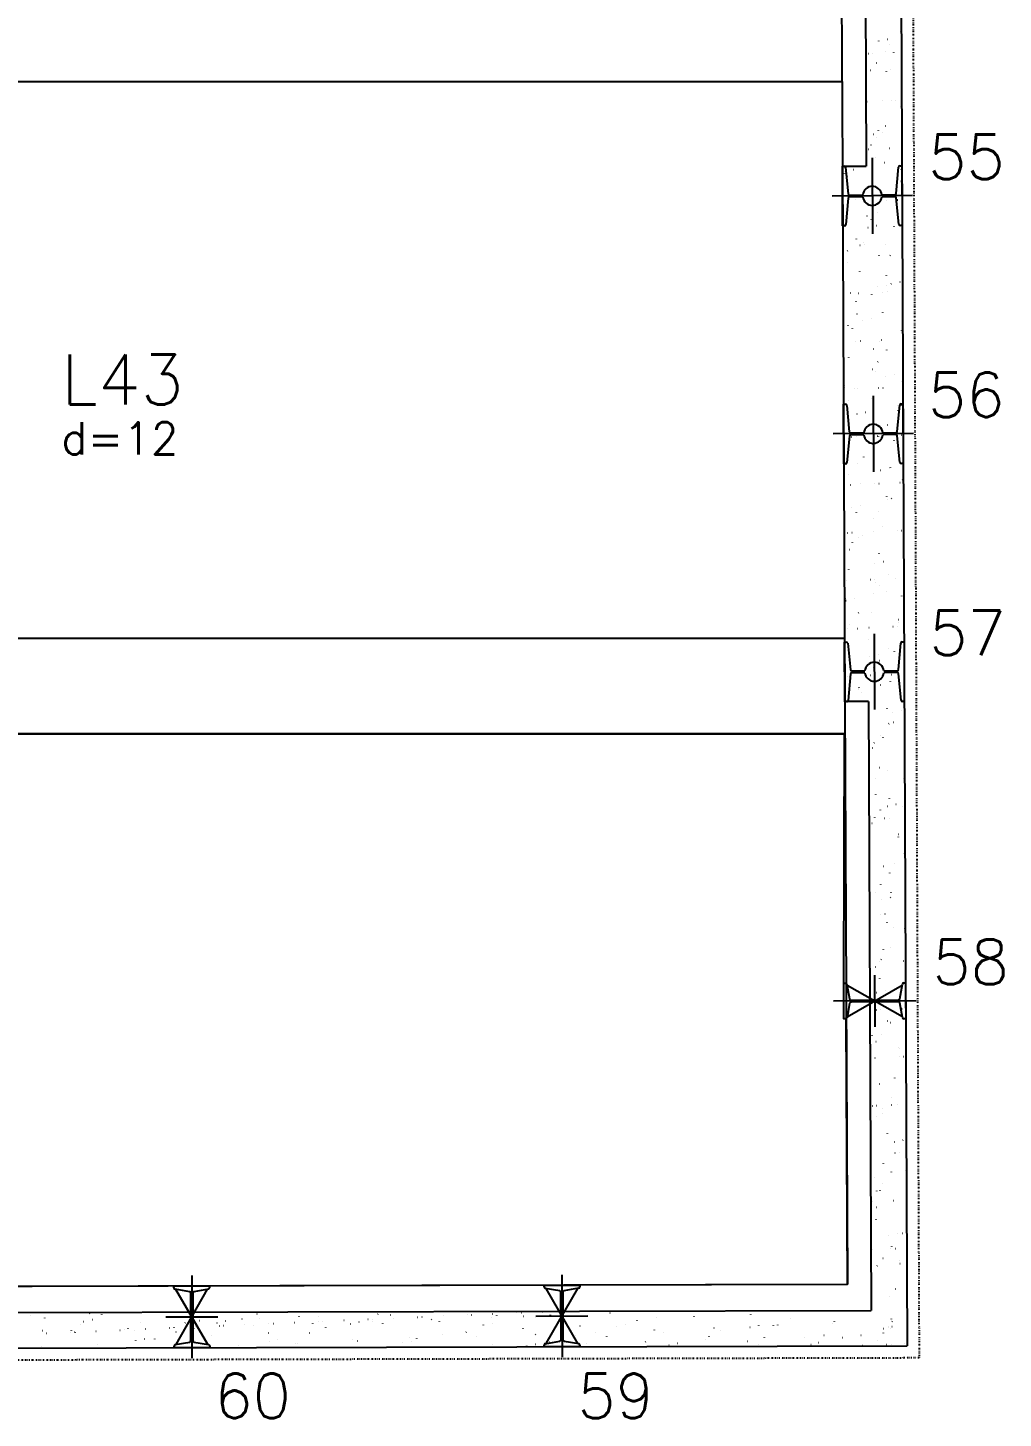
# Model space of a CAD drawing. Extents: x -40810 to 33675, y -2018 to 21213.
# Drawn here: x 22634 to 23044, y -385 to 199 of the extents above; entities that cross this region are included whole.
import ezdxf

# ---------------------------------------------------------------- set-up
doc = ezdxf.new("R2010")
doc.units = 0
doc.linetypes.add('DASHED', pattern=[0.75, 0.5, -0.25])
doc.linetypes.add('ESTILO_TQS_0003', pattern=[1.5, 0.5, -0.4, 0.1, -0.5])
doc.layers.get('0').update_dxf_attribs({"color": 1, "lineweight": 9})
for name, color, linetype in [('1', 5, 'Continuous'), ('13', 7, 'Continuous'), ('19', 5, 'Continuous'), ('24', 5, 'ESTILO_TQS_0003'), ('49', 20, 'Continuous'), ('51', 6, 'Continuous'), ('52', 21, 'Continuous'), ('8', 5, 'Continuous'), ('PEDIREITO', 1, 'DASHED')]:
    doc.layers.add(name, color=color, linetype=linetype)
doc.styles.get("Standard").update_dxf_attribs({"font": 'romans.shx', "width": 0.8})

# ---------------------------------------------------------------- blocks, each defined once
blk = doc.blocks.new('_H9EFD498501-001')
for p, q in [((3623.614084, 199.912201), (3623.659741, 199.971702)), ((3629.76326, 198.811685), (3629.773049, 198.886043)), ((3648.581123, 200.82419), (3648.62678, 200.883692)), ((3653.675097, 200.361321), (3653.684887, 200.435679)), ((3662.890154, 201.110053), (3662.963376, 201.126286)), ((3677.513513, 201.353269), (3677.515247, 201.366436)), ((3718.871482, 200.630257), (3718.944704, 200.64649)), ((3719.738357, 198.681034), (3719.784014, 198.740536)), ((3736.527081, 199.408818), (3736.53687, 199.483176)), ((3744.705396, 199.593024), (3744.751053, 199.652525)), ((3769.672435, 200.505013), (3769.718092, 200.564514)), ((3774.85281, 200.150461), (3774.926032, 200.166694)), ((3776.19534, 198.842261), (3776.270269, 198.845533)), ((3786.310703, 199.283908), (3786.385632, 199.287179)), ((3788.183919, 199.365694), (3788.258847, 199.368966)), ((3794.639474, 201.417002), (3794.685131, 201.476503)), ((3797.025496, 199.751726), (3797.100424, 199.754997)), ((3807.140859, 200.193372), (3807.215787, 200.196643)), ((3809.014074, 200.275158), (3809.089003, 200.27843)), ((3817.209515, 199.205162), (3817.255172, 199.264664)), ((3817.855651, 200.66119), (3817.93058, 200.664461)), ((3819.555275, 199.794766), (3819.565064, 199.869124)), ((3827.971014, 201.102836), (3828.045943, 201.106108)), ((3829.84423, 201.184623), (3829.919158, 201.187894)), ((3830.834137, 199.670665), (3830.90736, 199.686898)), ((3838.685806, 201.570654), (3838.760735, 201.573926)), ((3842.176554, 200.117151), (3842.222211, 200.176653)), ((3843.467112, 201.344402), (3843.476902, 201.418761)), ((3867.143593, 201.029141), (3867.18925, 201.088642)), ((3886.815465, 199.190869), (3886.888687, 199.207102)), ((3902.48068, 199.399951), (3902.490469, 199.474309)), ((3926.319096, 200.391899), (3926.328885, 200.466258)), ((3942.796793, 198.711073), (3942.870015, 198.727306)), ((3628.841831, 193.561722), (3628.915053, 193.577955)), ((3640.499615, 192.917658), (3640.574544, 192.92093)), ((3640.923785, 193.544886), (3640.933574, 193.619244)), ((3642.372831, 192.999444), (3642.44776, 193.002716)), ((3642.440242, 192.821238), (3642.485899, 192.88074)), ((3644.83724, 195.945067), (3644.882897, 196.004568)), ((3646.049048, 197.37647), (3646.12227, 197.392703)), ((3649.710158, 198.188118), (3649.78338, 198.204351)), ((3651.214408, 193.385476), (3651.289336, 193.388748)), ((3661.329771, 193.827122), (3661.4047, 193.830394)), ((3663.202986, 193.908909), (3663.277915, 193.91218)), ((3664.762201, 194.536834), (3664.77199, 194.611192)), ((3667.407281, 193.733227), (3667.452938, 193.792729)), ((3669.804279, 196.857056), (3669.849936, 196.916558)), ((3672.044563, 194.29494), (3672.119492, 194.298212)), ((3682.159926, 194.736587), (3682.234855, 194.739858)), ((3684.033142, 194.818373), (3684.10807, 194.821644)), ((3684.823158, 193.081926), (3684.896381, 193.098159)), ((3688.776827, 196.867233), (3688.786617, 196.941592)), ((3692.37432, 194.645217), (3692.419977, 194.704718)), ((3692.874718, 195.204405), (3692.949647, 195.207676)), ((3694.771318, 197.769045), (3694.816975, 197.828547)), ((3702.030376, 196.896674), (3702.103598, 196.912907)), ((3702.990082, 195.646051), (3703.06501, 195.649322)), ((3704.863297, 195.727837), (3704.938226, 195.731109)), ((3705.691486, 197.708322), (3705.764708, 197.724555)), ((3712.688665, 198.41687), (3712.698454, 198.491228)), ((3713.704874, 196.113869), (3713.779803, 196.11714)), ((3717.341359, 195.557206), (3717.387016, 195.616707)), ((3723.820237, 196.555515), (3723.895166, 196.558786)), ((3725.693453, 196.637301), (3725.768381, 196.640573)), ((3734.535029, 197.023333), (3734.609958, 197.026604)), ((3742.308398, 196.469195), (3742.354055, 196.528696)), ((3744.650393, 197.464979), (3744.725321, 197.468251)), ((3746.523608, 197.546766), (3746.598537, 197.550037)), ((3747.790395, 194.922782), (3747.800184, 194.99714)), ((3755.365185, 197.932797), (3755.440113, 197.936069)), ((3758.011703, 196.416878), (3758.084926, 196.433111)), ((3761.672813, 197.228526), (3761.746036, 197.244759)), ((3765.480548, 198.374443), (3765.555477, 198.377715)), ((3767.275437, 197.381184), (3767.321094, 197.440685)), ((3767.353763, 198.45623), (3767.428692, 198.459501)), ((3771.702232, 196.472418), (3771.712022, 196.546777)), ((3792.242476, 198.293173), (3792.288133, 198.352675)), ((3795.540648, 197.464367), (3795.550438, 197.538725)), ((3806.803962, 192.978331), (3806.813752, 193.052689)), ((3813.993031, 195.937082), (3814.066253, 195.953315)), ((3817.654141, 196.74873), (3817.727364, 196.764963)), ((3830.7158, 194.527967), (3830.725589, 194.602325)), ((3854.554216, 195.519915), (3854.564005, 195.594274)), ((3860.888569, 192.877435), (3860.934226, 192.936936)), ((3869.974359, 195.457285), (3870.047581, 195.473518)), ((3873.635469, 196.268934), (3873.708691, 196.285167)), ((3878.568842, 197.850315), (3878.578632, 197.924673)), ((3885.855608, 193.789424), (3885.901265, 193.848926)), ((3910.822647, 194.701413), (3910.868304, 194.760915)), ((3913.567783, 193.575464), (3913.577573, 193.649823)), ((3925.955687, 194.977489), (3926.028909, 194.993722)), ((3929.616797, 195.789138), (3929.690019, 195.805371)), ((3935.789686, 195.613402), (3935.835344, 195.672904)), ((3937.58241, 195.905863), (3937.592199, 195.980222)), ((3960.756725, 196.525392), (3960.802383, 196.584893)), ((3961.494247, 197.4555), (3961.504036, 197.529858)), ((3981.937015, 194.497693), (3982.010237, 194.513926)), ((3630.384252, 192.476012), (3630.459181, 192.479283)), ((3652.010888, 187.720399), (3652.020678, 187.794757)), ((3667.982052, 189.348342), (3668.055274, 189.364575)), ((3671.643162, 190.159991), (3671.716385, 190.176224)), ((3676.025515, 190.050798), (3676.035304, 190.125156)), ((3699.937352, 191.600434), (3699.947142, 191.674793)), ((3711.086335, 187.4055), (3711.131992, 187.465002)), ((3723.775768, 192.592383), (3723.785558, 192.666741)), ((3723.96338, 188.868546), (3724.036602, 188.884779)), ((3727.62449, 189.680195), (3727.697712, 189.696428)), ((3735.039082, 188.106347), (3735.048872, 188.180705)), ((3736.053374, 188.317489), (3736.099031, 188.376991)), ((3740.804486, 192.602129), (3740.877708, 192.618362)), ((3758.950919, 189.655983), (3758.960709, 189.730341)), ((3761.020413, 189.229478), (3761.06607, 189.28898)), ((3779.944708, 188.38875), (3780.01793, 188.404983)), ((3782.789336, 190.647932), (3782.799125, 190.72229)), ((3783.605818, 189.200399), (3783.67904, 189.216632)), ((3785.987452, 190.141468), (3786.033109, 190.200969)), ((3796.785814, 192.122333), (3796.859036, 192.138566)), ((3810.954491, 191.053457), (3811.000148, 191.112958)), ((3817.964487, 187.711532), (3817.974276, 187.78589)), ((3832.177647, 187.086323), (3832.223305, 187.145824)), ((3835.92153, 191.965446), (3835.967187, 192.024947)), ((3835.926036, 187.908954), (3835.999258, 187.925187)), ((3839.587146, 188.720602), (3839.660368, 188.736835)), ((3841.802903, 188.70348), (3841.812693, 188.777839)), ((3852.767142, 191.642537), (3852.840364, 191.65877)), ((3857.144687, 187.998312), (3857.190344, 188.057813)), ((3865.81753, 191.033879), (3865.827319, 191.108238)), ((3882.111726, 188.910301), (3882.157383, 188.969803)), ((3889.729367, 192.583516), (3889.739156, 192.657874)), ((3891.907364, 187.429158), (3891.980586, 187.445391)), ((3895.568474, 188.240806), (3895.641696, 188.257039)), ((3907.078765, 189.82229), (3907.124422, 189.881792)), ((3908.74847, 191.162741), (3908.821692, 191.178974)), ((3924.551865, 186.96845), (3924.551865, 186.96845)), ((3924.551865, 186.96845), (3924.551865, 186.96845)), ((3924.551865, 186.96845), (3924.551865, 186.96845)), ((3924.831097, 189.089428), (3924.840887, 189.163786)), ((3929.164807, 186.979692), (3929.164807, 186.979692)), ((3929.164807, 186.979692), (3929.164807, 186.979692)), ((3929.648805, 187.610451), (3929.694463, 187.669952)), ((3932.045804, 190.734279), (3932.091461, 190.793781)), ((3936.409582, 186.997349), (3936.409582, 186.997349)), ((3936.409582, 186.997349), (3936.409582, 186.997349)), ((3936.409582, 186.997349), (3936.409582, 186.997349)), ((3948.235146, 187.026169), (3948.235146, 187.026169)), ((3948.267298, 187.026247), (3948.267298, 187.026247)), ((3948.267298, 187.026247), (3948.267298, 187.026247)), ((3948.742934, 190.639064), (3948.752724, 190.713423)), ((3951.549802, 187.76101), (3951.623024, 187.777243)), ((3953.477519, 187.038945), (3953.477519, 187.038945)), ((3953.477519, 187.038945), (3953.477519, 187.038945)), ((3954.615845, 188.52244), (3954.661502, 188.581941)), ((3957.012843, 191.646269), (3957.0585, 191.70577)), ((3960.125014, 187.055146), (3960.125014, 187.055146)), ((3960.125014, 187.055146), (3960.125014, 187.055146)), ((3964.729798, 190.682945), (3964.80302, 190.699178)), ((3967.074303, 187.072082), (3967.074303, 187.072082)), ((3967.074303, 187.072082), (3967.074303, 187.072082)), ((3971.982731, 187.084045), (3971.982731, 187.084045)), ((3972.581351, 191.631013), (3972.59114, 191.705371)), ((3973.209078, 187.339932), (3973.284007, 187.343204)), ((3977.790231, 187.098198), (3977.790231, 187.098198)), ((3977.790231, 187.098198), (3977.790231, 187.098198)), ((3979.582884, 189.434429), (3979.628541, 189.49393)), ((3981.979882, 192.558258), (3982.025539, 192.617759)), ((3983.324441, 187.781579), (3983.39937, 187.78485)), ((3983.840447, 187.112943), (3983.840447, 187.112943)), ((3983.840447, 187.112943), (3983.840447, 187.112943)), ((3983.840447, 187.112943), (3983.840447, 187.112943)), ((3983.844665, 187.144977), (3983.854454, 187.219335)), ((3985.197657, 187.863365), (3985.272585, 187.866636)), ((3628.108954, 186.245982), (3628.108954, 186.245982)), ((3628.108954, 186.245982), (3628.108954, 186.245982)), ((3628.172472, 186.72845), (3628.182262, 186.802809)), ((3637.412268, 186.268655), (3637.412268, 186.268655)), ((3637.412268, 186.268655), (3637.412268, 186.268655)), ((3639.96667, 186.274881), (3639.96667, 186.274881)), ((3639.96667, 186.274881), (3639.96667, 186.274881)), ((3651.824387, 186.303779), (3651.824387, 186.303779)), ((3654.275867, 186.309754), (3654.275867, 186.309754)), ((3654.275867, 186.309754), (3654.275867, 186.309754)), ((3654.275867, 186.309754), (3654.275867, 186.309754)), ((3661.72498, 186.327908), (3661.72498, 186.327908)), ((3661.72498, 186.327908), (3661.72498, 186.327908)), ((3663.682103, 186.332678), (3663.682103, 186.332678)), ((3675.53982, 186.361577), (3675.53982, 186.361577)), ((3675.53982, 186.361577), (3675.53982, 186.361577)), ((3675.53982, 186.361577), (3675.53982, 186.361577)), ((3686.037691, 186.387161), (3686.037691, 186.387161)), ((3686.119296, 186.493511), (3686.164953, 186.553012)), ((3687.397536, 186.390476), (3687.397536, 186.390476)), ((3687.397536, 186.390476), (3687.397536, 186.390476)), ((3687.397536, 186.390476), (3687.397536, 186.390476)), ((3699.255253, 186.419374), (3699.255253, 186.419374)), ((3699.255253, 186.419374), (3699.255253, 186.419374)), ((3710.350403, 186.446415), (3710.350403, 186.446415)), ((3711.112969, 186.448273), (3711.112969, 186.448273)), ((3711.112969, 186.448273), (3711.112969, 186.448273)), ((3713.067723, 186.453037), (3713.067723, 186.453037)), ((3713.067723, 186.453037), (3713.067723, 186.453037)), ((3713.067723, 186.453037), (3713.067723, 186.453037)), ((3722.970685, 186.477172), (3722.970685, 186.477172)), ((3734.663114, 186.505668), (3734.663114, 186.505668)), ((3734.828402, 186.50607), (3734.828402, 186.50607)), ((3734.828402, 186.50607), (3734.828402, 186.50607)), ((3734.828402, 186.50607), (3734.828402, 186.50607)), ((3746.686118, 186.534969), (3746.686118, 186.534969)), ((3746.686118, 186.534969), (3746.686118, 186.534969)), ((3746.686118, 186.534969), (3746.686118, 186.534969)), ((3758.543835, 186.563868), (3758.543835, 186.563868)), ((3758.543835, 186.563868), (3758.543835, 186.563868)), ((3758.975826, 186.564921), (3758.975826, 186.564921)), ((3770.401551, 186.592767), (3770.401551, 186.592767)), ((3770.401551, 186.592767), (3770.401551, 186.592767)), ((3771.859578, 186.59632), (3771.859578, 186.59632)), ((3771.859578, 186.59632), (3771.859578, 186.59632)), ((3771.859578, 186.59632), (3771.859578, 186.59632)), ((3782.259268, 186.621665), (3782.259268, 186.621665)), ((3783.288538, 186.624174), (3783.288538, 186.624174)), ((3794.116984, 186.650564), (3794.116984, 186.650564)), ((3805.974701, 186.679463), (3805.974701, 186.679463)), ((3805.974701, 186.679463), (3805.974701, 186.679463)), ((3805.974701, 186.679463), (3805.974701, 186.679463)), ((3807.601249, 186.683427), (3807.601249, 186.683427)), ((3817.832417, 186.708361), (3817.832417, 186.708361)), ((3817.832417, 186.708361), (3817.832417, 186.708361)), ((3829.690133, 186.73726), (3829.690133, 186.73726)), ((3829.690133, 186.73726), (3829.690133, 186.73726)), ((3830.651434, 186.739603), (3830.651434, 186.739603)), ((3830.651434, 186.739603), (3830.651434, 186.739603)), ((3830.651434, 186.739603), (3830.651434, 186.739603)), ((3831.913961, 186.74268), (3831.913961, 186.74268)), ((3831.913961, 186.74268), (3831.913961, 186.74268)), ((3831.913961, 186.74268), (3831.913961, 186.74268)), ((3841.54785, 186.766159), (3841.54785, 186.766159)), ((3853.405566, 186.795058), (3853.405566, 186.795058)), ((3856.226673, 186.801933), (3856.226673, 186.801933)), ((3856.226673, 186.801933), (3856.226673, 186.801933)), ((3856.226673, 186.801933), (3856.226673, 186.801933)), ((3865.263283, 186.823956), (3865.263283, 186.823956)), ((3865.263283, 186.823956), (3865.263283, 186.823956)), ((3865.263283, 186.823956), (3865.263283, 186.823956)), ((3877.120999, 186.852855), (3877.120999, 186.852855)), ((3877.120999, 186.852855), (3877.120999, 186.852855)), ((3877.120999, 186.852855), (3877.120999, 186.852855)), ((3880.539384, 186.861186), (3880.539384, 186.861186)), ((3880.539384, 186.861186), (3880.539384, 186.861186)), ((3880.539384, 186.861186), (3880.539384, 186.861186)), ((3888.978716, 186.881754), (3888.978716, 186.881754)), ((3888.978716, 186.881754), (3888.978716, 186.881754)), ((3889.44329, 186.882886), (3889.44329, 186.882886)), ((3889.44329, 186.882886), (3889.44329, 186.882886)), ((3889.44329, 186.882886), (3889.44329, 186.882886)), ((3900.836432, 186.910652), (3900.836432, 186.910652)), ((3900.836432, 186.910652), (3900.836432, 186.910652)), ((3904.852096, 186.920439), (3904.852096, 186.920439)), ((3904.852096, 186.920439), (3904.852096, 186.920439)), ((3904.852096, 186.920439), (3904.852096, 186.920439)), ((3912.694149, 186.939551), (3912.694149, 186.939551))]:
    blk.add_line(p, q)
blk = doc.blocks.new('_H9EFD498501-003')
for p, q in [((3983.716658, 736.295654), (3983.78988, 736.311887)), ((3988.999881, 739.343622), (3989.045538, 739.403124)), ((3974.518341, 734.256436), (3974.518341, 734.256436)), ((3974.518341, 734.256436), (3974.518341, 734.256436)), ((3974.518341, 734.256436), (3974.518341, 734.256436)), ((3977.516364, 730.339629), (3977.591292, 730.3429)), ((3980.055548, 735.484005), (3980.12877, 735.500238)), ((3982.744857, 731.191917), (3982.790514, 731.251418)), ((3984.712716, 733.974879), (3984.722505, 734.049237)), ((3986.35794, 730.72566), (3986.432869, 730.728932)), ((3974.536545, 730.209527), (3974.536545, 730.209527)), ((3974.536545, 730.209527), (3974.536545, 730.209527)), ((3974.536545, 730.209527), (3974.536545, 730.209527)), ((3975.643148, 730.257842), (3975.718077, 730.261114)), ((3979.000974, 726.312793), (3979.046632, 726.372295)), ((3974.576268, 721.37872), (3974.576268, 721.37872)), ((3974.576268, 721.37872), (3974.576268, 721.37872)), ((3974.57999, 720.551254), (3974.57999, 720.551254)), ((3974.57999, 720.551254), (3974.57999, 720.551254)), ((3976.603976, 723.188965), (3976.649633, 723.248466)), ((3983.224717, 722.672408), (3983.234507, 722.746766)), ((3984.781336, 723.641129), (3984.854558, 723.657362)), ((3974.626959, 710.10934), (3974.626959, 710.10934)), ((3974.626959, 710.10934), (3974.626959, 710.10934)), ((3974.634194, 708.501004), (3974.634194, 708.501004)), ((3974.634194, 708.501004), (3974.634194, 708.501004)), ((3974.634194, 708.501004), (3974.634194, 708.501004)), ((3975.070124, 710.128689), (3975.145053, 710.13196)), ((3981.633929, 710.589173), (3981.643719, 710.663532)), ((3985.185487, 710.570335), (3985.260416, 710.573607)), ((3987.058703, 710.652122), (3987.133631, 710.655393)), ((3989.175111, 707.946296), (3989.220768, 708.005798)), ((3974.69212, 695.623289), (3974.69212, 695.623289)), ((3974.69212, 695.623289), (3974.69212, 695.623289)), ((3974.69212, 695.623289), (3974.69212, 695.623289)), ((3977.757916, 696.302959), (3977.831138, 696.319192)), ((3979.96972, 697.948251), (3979.97951, 698.02261)), ((3981.419026, 697.114608), (3981.492248, 697.130841)), ((3982.920087, 699.794591), (3982.965744, 699.854092)), ((3974.717374, 690.009153), (3974.717374, 690.009153)), ((3975.770887, 690.05515), (3975.845815, 690.058422)), ((3976.779206, 691.791639), (3976.824863, 691.851141)), ((3979.176204, 694.915468), (3979.221861, 694.974969)), ((3984.612463, 690.441182), (3984.687392, 690.444453)), ((3974.721419, 689.109879), (3974.721419, 689.109879)), ((3974.721419, 689.109879), (3974.721419, 689.109879)), ((3978.481722, 686.64578), (3978.491511, 686.720138)), ((3982.483703, 684.460083), (3982.556925, 684.476316)), ((3964.759909, 680.530813), (3964.759909, 680.530813)), ((3964.759909, 680.530813), (3964.759909, 680.530813)), ((3964.759909, 680.530813), (3964.759909, 680.530813)), ((3965.642597, 680.7265), (3965.715819, 680.742733)), ((3965.730409, 679.829345), (3965.740199, 679.903703)), ((3966.7803, 678.76081), (3966.825957, 678.820312)), ((3969.303707, 681.538148), (3969.376929, 681.554381)), ((3989.642246, 681.378981), (3989.652036, 681.453339)), ((3964.779599, 676.153447), (3964.779599, 676.153447)), ((3964.779599, 676.153447), (3964.779599, 676.153447)), ((3964.779599, 676.153447), (3964.779599, 676.153447)), ((3964.795024, 672.724388), (3964.795024, 672.724388)), ((3964.795024, 672.724388), (3964.795024, 672.724388)), ((3964.795024, 672.724388), (3964.795024, 672.724388)), ((3976.890934, 674.562546), (3976.900723, 674.636904)), ((3987.575602, 672.698372), (3987.648824, 672.714605)), ((3989.350341, 676.548971), (3989.395998, 676.608472)), ((3964.809652, 669.472438), (3964.809652, 669.472438)), ((3964.809652, 669.472438), (3964.809652, 669.472438)), ((3964.817836, 667.653097), (3964.817836, 667.653097)), ((3964.817836, 667.653097), (3964.817836, 667.653097)), ((3970.368384, 668.883624), (3970.441607, 668.899857)), ((3973.324647, 669.844211), (3973.399576, 669.847482)), ((3983.095317, 668.397265), (3983.140974, 668.456767)), ((3983.44001, 670.285857), (3983.514939, 670.289128)), ((3985.313226, 670.367643), (3985.388154, 670.370915)), ((3987.978037, 668.738059), (3987.987827, 668.812417)), ((3975.226725, 661.921624), (3975.236514, 661.995982)), ((3976.954436, 660.394313), (3977.000093, 660.453815)), ((3979.351434, 663.518142), (3979.397091, 663.577644)), ((3964.875763, 654.775382), (3964.875763, 654.775382)), ((3964.875763, 654.775382), (3964.875763, 654.775382)), ((3964.875763, 654.775382), (3964.875763, 654.775382)), ((3975.460283, 657.121913), (3975.533505, 657.138146)), ((3979.121393, 657.933562), (3979.194615, 657.949795)), ((3986.490039, 657.435588), (3986.499828, 657.509946)), ((3964.900068, 649.372251), (3964.900068, 649.372251)), ((3964.900068, 649.372251), (3964.900068, 649.372251)), ((3964.900068, 649.372251), (3964.900068, 649.372251)), ((3970.699412, 652.242608), (3970.745069, 652.302109)), ((3972.152194, 649.688885), (3972.227123, 649.692157)), ((3973.738726, 650.619152), (3973.748516, 650.693511)), ((3974.02541, 649.770672), (3974.100338, 649.773943)), ((3982.866986, 650.156703), (3982.941915, 650.159975)), ((3964.92103, 644.712074), (3964.92103, 644.712074)), ((3964.92103, 644.712074), (3964.92103, 644.712074)), ((3964.92103, 644.712074), (3964.92103, 644.712074)), ((3966.955529, 647.363485), (3967.001187, 647.422986)), ((3980.18607, 645.279037), (3980.259293, 645.29527)), ((3984.899251, 645.352353), (3984.90904, 645.426712)), ((3989.52557, 645.151645), (3989.571228, 645.211147)), ((3964.93369, 641.897666), (3964.93369, 641.897666)), ((3967.006074, 642.357103), (3967.079297, 642.373335)), ((3972.147938, 638.535918), (3972.157728, 638.610276)), ((3983.270547, 636.99994), (3983.316204, 637.059441)), ((3979.526664, 632.120817), (3979.572321, 632.180318)), ((3983.235042, 632.711431), (3983.244831, 632.78579)), ((3985.277969, 633.517326), (3985.351191, 633.533559)), ((3988.939079, 634.328975), (3989.012301, 634.345208)), ((3964.990484, 629.272064), (3964.990484, 629.272064)), ((3964.990484, 629.272064), (3964.990484, 629.272064)), ((3964.991618, 629.019951), (3964.991618, 629.019951)), ((3964.991618, 629.019951), (3964.991618, 629.019951)), ((3968.070752, 629.702578), (3968.143974, 629.718811)), ((3970.483729, 625.894996), (3970.493519, 625.969354)), ((3971.57917, 629.559732), (3971.654099, 629.563003)), ((3977.129666, 628.996988), (3977.175323, 629.056489)), ((3981.694533, 630.001378), (3981.769462, 630.00465)), ((3983.567749, 630.083165), (3983.642677, 630.086436)), ((3970.874642, 620.845282), (3970.920299, 620.904784)), ((3981.747043, 621.40896), (3981.756833, 621.483318)), ((3990.003756, 621.674451), (3990.024883, 621.679134)), ((3965.049545, 616.142235), (3965.049545, 616.142235)), ((3965.049545, 616.142235), (3965.049545, 616.142235)), ((3965.049545, 616.142235), (3965.049545, 616.142235)), ((3967.130759, 615.966159), (3967.176416, 616.025661)), ((3968.995731, 614.592525), (3969.00552, 614.666883)), ((3973.16265, 617.940867), (3973.235873, 617.9571)), ((3976.82376, 618.752516), (3976.896983, 618.768749)), ((3989.7008, 613.75432), (3989.746457, 613.813821)), ((3965.062462, 613.270701), (3965.062462, 613.270701)), ((3965.062462, 613.270701), (3965.062462, 613.270701)), ((3965.062462, 613.270701), (3965.062462, 613.270701)), ((3965.080899, 609.171877), (3965.080899, 609.171877)), ((3965.080899, 609.171877), (3965.080899, 609.171877)), ((3965.080899, 609.171877), (3965.080899, 609.171877)), ((3970.406717, 609.404407), (3970.481646, 609.407678)), ((3972.279933, 609.486193), (3972.354861, 609.489465)), ((3980.156255, 609.325726), (3980.166045, 609.400084)), ((3981.121509, 609.872225), (3981.196438, 609.875496)), ((3965.107472, 603.264519), (3965.107472, 603.264519)), ((3965.107472, 603.264519), (3965.107472, 603.264519)), ((3967.404943, 602.50929), (3967.414732, 602.583649)), ((3977.888438, 606.097991), (3977.96166, 606.114224)), ((3983.445777, 605.602614), (3983.491434, 605.662115)), ((3977.304896, 597.599662), (3977.350553, 597.659164)), ((3978.492046, 596.684804), (3978.501836, 596.759162)), ((3979.701894, 600.723491), (3979.747551, 600.782992)), ((3965.165399, 590.386804), (3965.165399, 590.386804)), ((3965.165399, 590.386804), (3965.165399, 590.386804)), ((3965.773119, 590.521532), (3965.846341, 590.537765)), ((3982.980336, 594.33628), (3983.053559, 594.352513)), ((3986.641446, 595.147929), (3986.714669, 595.164162)), ((3989.75536, 592.198767), (3989.76515, 592.273126)), ((3965.171315, 589.07169), (3965.171315, 589.07169)), ((3965.171315, 589.07169), (3965.171315, 589.07169)), ((3965.186663, 585.659782), (3965.186663, 585.659782)), ((3965.740734, 589.868368), (3965.750523, 589.942727)), ((3967.305989, 584.568834), (3967.351646, 584.628335)), ((3969.833693, 589.275253), (3969.908622, 589.278525)), ((3971.049872, 589.447957), (3971.095529, 589.507458)), ((3977.004048, 585.382332), (3977.013837, 585.456691)), ((3979.949056, 589.7169), (3980.023985, 589.720171)), ((3981.822272, 589.798686), (3981.8972, 589.801958)), ((3965.203893, 581.829329), (3965.203893, 581.829329)), ((3965.203893, 581.829329), (3965.203893, 581.829329)), ((3965.203893, 581.829329), (3965.203893, 581.829329)), ((3970.865018, 578.759821), (3970.93824, 578.776054)), ((3974.526128, 579.57147), (3974.59935, 579.587703)), ((3987.706124, 582.493405), (3987.779346, 582.509638)), ((3988.164572, 580.115533), (3988.174362, 580.189892)), ((3989.87603, 582.356994), (3989.921687, 582.416495)), ((3965.223327, 577.509088), (3965.223327, 577.509088)), ((3965.223327, 577.509088), (3965.223327, 577.509088)), ((3965.223327, 577.509088), (3965.223327, 577.509088)), ((3975.41326, 573.299098), (3975.423049, 573.373456)), ((3983.621006, 574.205288), (3983.666663, 574.26479)), ((3965.261731, 568.971503), (3965.261731, 568.971503)), ((3965.261731, 568.971503), (3965.261731, 568.971503)), ((3965.261731, 568.971503), (3965.261731, 568.971503)), ((3968.66124, 569.119928), (3968.736169, 569.1232)), ((3970.534455, 569.201715), (3970.609384, 569.204986)), ((3975.590805, 566.916945), (3975.664027, 566.933178)), ((3979.376032, 569.587746), (3979.450961, 569.591018)), ((3979.877124, 569.326165), (3979.922781, 569.385667)), ((3986.500363, 567.474611), (3986.510153, 567.54897)), ((3989.491395, 570.029393), (3989.566324, 570.032664)), ((3965.281254, 564.631373), (3965.281254, 564.631373)), ((3965.281254, 564.631373), (3965.281254, 564.631373)), ((3977.480125, 566.202337), (3977.525783, 566.261838)), ((3971.225102, 558.050631), (3971.270759, 558.110132)), ((3973.749051, 560.658176), (3973.75884, 560.732534)), ((3980.682704, 555.155234), (3980.755926, 555.171467)), ((3984.343814, 555.966883), (3984.417036, 555.983116)), ((3985.012365, 556.17214), (3985.022154, 556.246498)), ((3965.339181, 551.753657), (3965.339181, 551.753657)), ((3965.339181, 551.753657), (3965.339181, 551.753657)), ((3965.339181, 551.753657), (3965.339181, 551.753657)), ((3965.345325, 550.387956), (3965.345325, 550.387956)), ((3965.345325, 550.387956), (3965.345325, 550.387956)), ((3965.345325, 550.387956), (3965.345325, 550.387956)), ((3967.481219, 553.171508), (3967.526876, 553.231009)), ((3972.261052, 549.355705), (3972.270842, 549.430063)), ((3978.203579, 549.432421), (3978.278508, 549.435693)), ((3980.076795, 549.514208), (3980.151723, 549.517479)), ((3988.918371, 549.900239), (3988.9933, 549.903511)), ((3990.05126, 550.959668), (3990.096917, 551.01917)), ((3965.352147, 548.871316), (3965.352147, 548.871316)), ((3965.352147, 548.871316), (3965.352147, 548.871316)), ((3968.088216, 548.990775), (3968.163145, 548.994046)), ((3983.421577, 544.088906), (3983.431366, 544.163264)), ((3965.397109, 538.875942), (3965.397109, 538.875942)), ((3965.397109, 538.875942), (3965.397109, 538.875942)), ((3965.397109, 538.875942), (3965.397109, 538.875942)), ((3968.567385, 539.578775), (3968.640607, 539.595008)), ((3972.228495, 540.390424), (3972.301717, 540.406657)), ((3980.052353, 537.92884), (3980.098011, 537.988341)), ((3983.796236, 542.807963), (3983.841893, 542.867464)), ((3985.408491, 543.312359), (3985.481713, 543.328592)), ((3970.670264, 537.27247), (3970.680054, 537.346829)), ((3977.655355, 534.805011), (3977.701012, 534.864512)), ((3965.442563, 528.771128), (3965.442563, 528.771128)), ((3965.442563, 528.771128), (3965.442563, 528.771128)), ((3965.442563, 528.771128), (3965.442563, 528.771128)), ((3965.455036, 525.998226), (3965.455036, 525.998226)), ((3965.455036, 525.998226), (3965.455036, 525.998226)), ((3966.915763, 528.83545), (3966.990692, 528.838721)), ((3968.788978, 528.917236), (3968.863907, 528.920508)), ((3971.400332, 526.653305), (3971.445989, 526.712807)), ((3973.293173, 527.735899), (3973.366395, 527.752132)), ((3977.630555, 529.303268), (3977.705484, 529.306539)), ((3981.757368, 531.447984), (3981.767157, 531.522342)), ((3987.745918, 529.744914), (3987.820847, 529.748185)), ((3989.619134, 529.8267), (3989.694062, 529.829972)), ((3967.656449, 521.774182), (3967.702106, 521.833684)), ((3969.006055, 524.631548), (3969.015845, 524.705907)), ((3980.269369, 520.145512), (3980.279159, 520.219871)), ((3965.486756, 518.946583), (3965.486756, 518.946583)), ((3965.486756, 518.946583), (3965.486756, 518.946583)), ((3965.486756, 518.946583), (3965.486756, 518.946583)), ((3978.385071, 515.974189), (3978.458293, 515.990421)), ((3982.046181, 516.785837), (3982.119403, 516.80207)), ((3990.22649, 519.562343), (3990.272147, 519.621844)), ((3965.512963, 513.120511), (3965.512963, 513.120511)), ((3965.512963, 513.120511), (3965.512963, 513.120511)), ((3965.512963, 513.120511), (3965.512963, 513.120511)), ((3965.532978, 508.670941), (3965.532978, 508.670941)), ((3965.532978, 508.670941), (3965.532978, 508.670941)), ((3966.342739, 508.706296), (3966.417668, 508.709568)), ((3967.518057, 513.329077), (3967.527846, 513.403435)), ((3976.458102, 509.147943), (3976.533031, 509.151214)), ((3978.331318, 509.229729), (3978.406246, 509.233)), ((3983.971466, 511.410637), (3984.017123, 511.470139)), ((3987.172894, 509.615761), (3987.247823, 509.619032)), ((3977.830585, 503.407685), (3977.876242, 503.467187)), ((3978.678581, 508.062278), (3978.688371, 508.136636)), ((3980.227583, 506.531514), (3980.27324, 506.591016)), ((3983.110859, 504.131313), (3983.184081, 504.147546)), ((3965.57089, 500.242795), (3965.57089, 500.242795)), ((3965.57089, 500.242795), (3965.57089, 500.242795)), ((3965.57089, 500.242795), (3965.57089, 500.242795)), ((3965.578302, 498.595175), (3965.578302, 498.595175)), ((3965.578302, 498.595175), (3965.578302, 498.595175)), ((3965.927269, 501.245843), (3965.937058, 501.320201)), ((3966.269753, 500.397729), (3966.342975, 500.413962)), ((3969.930863, 501.209378), (3970.004085, 501.225611)), ((3989.765685, 502.237791), (3989.775474, 502.31215)), ((3971.575561, 495.25598), (3971.621219, 495.315481)), ((3977.014372, 495.421356), (3977.024162, 495.495714)), ((3988.202757, 492.369602), (3988.275979, 492.385835)), ((3988.277686, 490.93532), (3988.287476, 491.009678)), ((3965.623394, 488.570754), (3965.623394, 488.570754)), ((3965.628187, 487.505211), (3965.628187, 487.505211)), ((3965.628187, 487.505211), (3965.628187, 487.505211)), ((3965.628187, 487.505211), (3965.628187, 487.505211)), ((3965.628818, 487.36508), (3965.628818, 487.36508)), ((3965.628818, 487.36508), (3965.628818, 487.36508)), ((3967.043501, 488.632758), (3967.11843, 488.636029)), ((3967.831679, 490.376857), (3967.877336, 490.436358)), ((3970.99554, 488.554854), (3971.068762, 488.571086)), ((3975.885078, 489.018789), (3975.960007, 489.022061)), ((3986.000441, 489.460436), (3986.07537, 489.463707)), ((3987.873657, 489.542222), (3987.948585, 489.545493)), ((3990.40172, 488.165017), (3990.447377, 488.224519)), ((3975.526374, 484.118885), (3975.536163, 484.193243)), ((3984.146696, 480.013311), (3984.192353, 480.072813)), ((3965.686745, 474.487364), (3965.686745, 474.487364)), ((3965.686745, 474.487364), (3965.686745, 474.487364)), ((3965.686745, 474.487364), (3965.686745, 474.487364)), ((3976.087439, 476.793143), (3976.160661, 476.809376)), ((3979.748549, 477.604791), (3979.821771, 477.621024)), ((3980.402813, 475.134188), (3980.44847, 475.19369)), ((3986.686898, 478.852086), (3986.696688, 478.926444)), ((3967.075465, 468.530019), (3967.075465, 468.530019)), ((3967.075465, 468.530019), (3967.075465, 468.530019)), ((3967.075465, 468.530019), (3967.075465, 468.530019)), ((3973.935586, 472.03565), (3973.945375, 472.110009)), ((3974.712625, 468.863464), (3974.787554, 468.866736)), ((3976.585841, 468.94525), (3976.660769, 468.948522)), ((3978.005815, 472.01036), (3978.051472, 472.069861)), ((3985.427417, 469.331282), (3985.502346, 469.334554)), ((3971.351236, 463.337944), (3971.351236, 463.337944)), ((3971.689225, 462.927524), (3971.689225, 462.927524)), ((3971.689225, 462.927524), (3971.689225, 462.927524)), ((3971.750791, 463.858654), (3971.796448, 463.918156)), ((3972.592134, 461.83112), (3972.592134, 461.83112)), ((3972.592134, 461.83112), (3972.592134, 461.83112)), ((3980.813226, 464.950267), (3980.886448, 464.9665)), ((3985.022689, 466.211164), (3985.032479, 466.285522)), ((3990.576949, 456.767691), (3990.622607, 456.827193)), ((3975.792738, 450.946694), (3975.792738, 450.946694)), ((3975.792738, 450.946694), (3975.792738, 450.946694)), ((3975.792738, 450.946694), (3975.792738, 450.946694)), ((3983.534691, 454.908692), (3983.54448, 454.983051)), ((3985.905125, 453.188556), (3985.978347, 453.204789)), ((3989.566235, 454.000204), (3989.639457, 454.016437)), ((3975.802363, 448.806908), (3975.802363, 448.806908)), ((3975.802363, 448.806908), (3975.802363, 448.806908)), ((3975.802363, 448.806908), (3975.802363, 448.806908)), ((3984.254964, 449.175957), (3984.329893, 449.179228)), ((3984.321926, 448.615986), (3984.367583, 448.675487)), ((3986.12818, 449.257743), (3986.203108, 449.261015)), ((3977.450916, 438.423745), (3977.524138, 438.439978)), ((3978.181045, 440.613034), (3978.226702, 440.672535)), ((3980.578043, 443.736863), (3980.6237, 443.796364)), ((3981.943903, 442.825458), (3981.953692, 442.899816)), ((3990.630912, 441.34568), (3990.704134, 441.361913)), ((3975.850665, 438.068978), (3975.850665, 438.068978)), ((3975.852869, 437.578897), (3975.852869, 437.578897)), ((3975.852869, 437.578897), (3975.852869, 437.578897)), ((3975.892779, 428.706721), (3975.892779, 428.706721)), ((3975.892779, 428.706721), (3975.892779, 428.706721)), ((3980.279694, 430.184536), (3980.289483, 430.258894)), ((3983.68194, 429.046804), (3983.756869, 429.050075)), ((3975.908592, 425.191263), (3975.908592, 425.191263)), ((3975.908592, 425.191263), (3975.908592, 425.191263)), ((3978.515593, 425.769221), (3978.588816, 425.785454)), ((3990.752179, 425.370366), (3990.797836, 425.429867)), ((3978.791695, 418.882064), (3978.801485, 418.956423)), ((3984.497156, 417.21866), (3984.542813, 417.278162)), ((3987.268602, 414.819158), (3987.341824, 414.835391)), ((3975.96652, 412.313547), (3975.96652, 412.313547)), ((3975.96652, 412.313547), (3975.96652, 412.313547)), ((3975.96652, 412.313547), (3975.96652, 412.313547)), ((3978.356275, 409.215708), (3978.401932, 409.27521)), ((3980.753273, 412.339537), (3980.79893, 412.399039)), ((3983.607492, 414.00751), (3983.680714, 414.023743)), ((3989.95222, 413.615266), (3989.962009, 413.689624)), ((3975.983195, 408.606534), (3975.983195, 408.606534)), ((3975.983195, 408.606534), (3975.983195, 408.606534)), ((3975.983195, 408.606534), (3975.983195, 408.606534)), ((3975.994301, 406.137524), (3975.994301, 406.137524)), ((3975.994301, 406.137524), (3975.994301, 406.137524)), ((3977.200907, 406.79883), (3977.210697, 406.873189)), ((3982.509487, 408.891478), (3982.584416, 408.89475)), ((3984.382703, 408.973265), (3984.457631, 408.976536)), ((3976.024447, 399.435831), (3976.024447, 399.435831)), ((3976.024447, 399.435831), (3976.024447, 399.435831)), ((3976.031289, 397.914698), (3976.031289, 397.914698)), ((3976.031289, 397.914698), (3976.031289, 397.914698)), ((3988.288011, 400.974344), (3988.297801, 401.048702)), ((3988.333279, 402.164634), (3988.406502, 402.180867)), ((3990.927409, 393.97304), (3990.973066, 394.032542)), ((3976.07361, 388.506347), (3976.07361, 388.506347)), ((3976.07361, 388.506347), (3976.07361, 388.506347)), ((3976.082374, 386.558116), (3976.082374, 386.558116)), ((3976.082374, 386.558116), (3976.082374, 386.558116)), ((3976.217961, 386.588175), (3976.291183, 386.604408)), ((3981.936463, 388.762325), (3982.011392, 388.765596)), ((3984.672385, 385.821335), (3984.718043, 385.880836)), ((3986.800012, 389.671872), (3986.809802, 389.74623)), ((3980.928503, 380.942211), (3980.97416, 381.001713)), ((3976.135732, 374.696151), (3976.135732, 374.696151)), ((3976.135732, 374.696151), (3976.135732, 374.696151)), ((3978.531505, 377.818383), (3978.577162, 377.877884)), ((3981.309859, 374.826464), (3981.383082, 374.842697)), ((3984.970969, 375.638112), (3985.044192, 375.654345)), ((3985.209224, 377.588638), (3985.219014, 377.662996)), ((3976.140301, 373.6804), (3976.140301, 373.6804)), ((3976.140301, 373.6804), (3976.140301, 373.6804)), ((3976.140301, 373.6804), (3976.140301, 373.6804)), ((3976.164026, 368.40616), (3976.164026, 368.40616)), ((3976.164026, 368.40616), (3976.164026, 368.40616)), ((3976.164026, 368.40616), (3976.164026, 368.40616)), ((3980.76401, 368.607), (3980.838939, 368.610271)), ((3982.637226, 368.688786), (3982.712154, 368.692058)), ((3983.545016, 364.947716), (3983.554805, 365.022074)), ((3986.035647, 362.983588), (3986.108869, 362.999821)), ((3991.102639, 362.575714), (3991.148296, 362.635216)), ((3976.198229, 360.802685), (3976.198229, 360.802685)), ((3976.198229, 360.802685), (3976.198229, 360.802685)), ((3982.057017, 353.645244), (3982.066806, 353.719603)), ((3984.847615, 354.424009), (3984.893272, 354.48351)), ((3991.127545, 351.221877), (3991.200768, 351.23811)), ((3976.254442, 348.305973), (3976.254442, 348.305973)), ((3976.254442, 348.305973), (3976.254442, 348.305973)), ((3976.256156, 347.924969), (3976.256156, 347.924969)), ((3976.256156, 347.924969), (3976.256156, 347.924969)), ((3976.256156, 347.924969), (3976.256156, 347.924969)), ((3978.706734, 346.421057), (3978.752391, 346.480559)), ((3980.190986, 348.477846), (3980.265915, 348.481118)), ((3981.103732, 349.544886), (3981.14939, 349.604387)), ((3990.30635, 348.919493), (3990.381278, 348.922764)), ((3976.277164, 343.254779), (3976.277164, 343.254779)), ((3976.277164, 343.254779), (3976.277164, 343.254779)), ((3980.466229, 341.56201), (3980.476018, 341.636369)), ((3976.314083, 335.047254), (3976.314083, 335.047254)), ((3976.314083, 335.047254), (3976.314083, 335.047254)), ((3976.314083, 335.047254), (3976.314083, 335.047254)), ((3979.012227, 335.645418), (3979.085449, 335.661651)), ((3982.673337, 336.457066), (3982.746559, 336.473299)), ((3976.344858, 328.205786), (3976.344858, 328.205786)), ((3976.344858, 328.205786), (3976.344858, 328.205786)), ((3976.344858, 328.205786), (3976.344858, 328.205786)), ((3978.80202, 328.921088), (3978.81181, 328.995447)), ((3979.018533, 328.322521), (3979.093462, 328.325793)), ((3980.891749, 328.404308), (3980.966677, 328.407579)), ((3989.733325, 328.790339), (3989.808254, 328.793611)), ((3991.277869, 331.178389), (3991.323526, 331.23789)), ((3976.37201, 322.169538), (3976.37201, 322.169538)), ((3976.37201, 322.169538), (3976.37201, 322.169538)), ((3983.738014, 323.802542), (3983.811236, 323.818775)), ((3985.022845, 323.026683), (3985.068502, 323.086185)), ((3990.065334, 324.435052), (3990.075123, 324.50941)), ((3977.314021, 317.618617), (3977.323811, 317.692975)), ((3981.278962, 318.14756), (3981.324619, 318.207062)), ((3976.418595, 311.813406), (3976.418595, 311.813406)), ((3976.418595, 311.813406), (3976.418595, 311.813406)), ((3976.422928, 310.850092), (3976.422928, 310.850092)), ((3976.422928, 310.850092), (3976.422928, 310.850092)), ((3976.422928, 310.850092), (3976.422928, 310.850092)), ((3978.881964, 315.023731), (3978.927621, 315.083233)), ((3988.474546, 312.351818), (3988.484336, 312.426176)), ((3988.829913, 312.040831), (3988.903135, 312.057064)), ((3976.429938, 309.291823), (3976.429938, 309.291823)), ((3976.429938, 309.291823), (3976.429938, 309.291823)), ((3976.429938, 309.291823), (3976.429938, 309.291823)), ((3976.435274, 308.105599), (3976.435274, 308.105599)), ((3976.435274, 308.105599), (3976.435274, 308.105599)), ((3978.445509, 308.193368), (3978.520438, 308.196639)), ((3988.560872, 308.635014), (3988.635801, 308.638286)), ((3990.434088, 308.716801), (3990.509017, 308.720072)), ((3986.810337, 299.710896), (3986.820127, 299.785254)), ((3991.453099, 299.781063), (3991.472754, 299.806679)), ((3976.487865, 296.414107), (3976.487865, 296.414107)), ((3976.487865, 296.414107), (3976.487865, 296.414107)), ((3976.487865, 296.414107), (3976.487865, 296.414107)), ((3976.714594, 296.464372), (3976.787816, 296.480605)), ((3980.375704, 297.276021), (3980.448926, 297.292253)), ((3976.525689, 288.005412), (3976.525689, 288.005412)), ((3976.525689, 288.005412), (3976.525689, 288.005412)), ((3976.525689, 288.005412), (3976.525689, 288.005412)), ((3977.273056, 288.038043), (3977.347985, 288.041314)), ((3979.146272, 288.119829), (3979.2212, 288.123101)), ((3981.454192, 286.750235), (3981.499849, 286.809736)), ((3985.198075, 291.629358), (3985.243732, 291.688859)), ((3985.322339, 288.408424), (3985.332128, 288.482783)), ((3987.987848, 288.505861), (3988.062777, 288.509132)), ((3976.545792, 283.536392), (3976.545792, 283.536392)), ((3976.545792, 283.536392), (3976.545792, 283.536392)), ((3979.057194, 283.626406), (3979.102851, 283.685907)), ((3981.440382, 284.621496), (3981.513604, 284.637729)), ((3976.560026, 280.372034), (3976.560026, 280.372034)), ((3976.560026, 280.372034), (3976.560026, 280.372034)), ((3983.731551, 276.32519), (3983.74134, 276.399549)), ((3976.60372, 270.658676), (3976.60372, 270.658676)), ((3976.60372, 270.658676), (3976.60372, 270.658676)), ((3976.60372, 270.658676), (3976.60372, 270.658676)), ((3986.53228, 272.859785), (3986.605502, 272.876018)), ((3990.19339, 273.671434), (3990.266612, 273.687667)), ((3976.616105, 267.905225), (3976.616105, 267.905225)), ((3976.616105, 267.905225), (3976.616105, 267.905225)), ((3976.700032, 267.908889), (3976.774961, 267.912161)), ((3982.067342, 263.684268), (3982.077131, 263.758627)), ((3986.815395, 268.350536), (3986.890324, 268.353807)), ((3988.688611, 268.432322), (3988.763539, 268.435593)), ((3976.661647, 257.780961), (3976.661647, 257.780961)), ((3978.078072, 258.094975), (3978.151294, 258.111208)), ((3985.373305, 260.232032), (3985.418962, 260.291533)), ((3991.258068, 261.016909), (3991.33129, 261.033142)), ((3979.232424, 252.22908), (3979.278081, 252.288582)), ((3980.579343, 252.381797), (3980.589132, 252.456155)), ((3981.629422, 255.352909), (3981.675079, 255.41241)), ((3976.701458, 248.930661), (3976.701458, 248.930661)), ((3976.701458, 248.930661), (3976.701458, 248.930661)), ((3976.706521, 247.805038), (3976.706521, 247.805038)), ((3977.400795, 247.835351), (3977.475723, 247.838622)), ((3979.142749, 245.44045), (3979.215971, 245.456683)), ((3986.242371, 248.221382), (3986.3173, 248.224654)), ((3976.719574, 244.903245), (3976.719574, 244.903245)), ((3976.719574, 244.903245), (3976.719574, 244.903245)), ((3978.988555, 240.298563), (3978.998345, 240.372921)), ((3987.895758, 234.490388), (3987.96898, 234.506621)), ((3990.075659, 234.474076), (3990.085448, 234.548434)), ((3976.777501, 232.02553), (3976.777501, 232.02553)), ((3976.777501, 232.02553), (3976.777501, 232.02553)), ((3976.777501, 232.02553), (3976.777501, 232.02553)), ((3984.234648, 233.678739), (3984.30787, 233.694972)), ((3985.069918, 228.066057), (3985.144847, 228.069329)), ((3985.548535, 228.834706), (3985.594192, 228.894208)), ((3986.943134, 228.147843), (3987.018062, 228.151115)), ((3976.796937, 227.704851), (3976.796937, 227.704851)), ((3976.796937, 227.704851), (3976.796937, 227.704851)), ((3976.796937, 227.704851), (3976.796937, 227.704851)), ((3976.814567, 223.785485), (3976.814567, 223.785485)), ((3977.324346, 227.657641), (3977.334136, 227.731999)), ((3981.804652, 223.955583), (3981.850309, 224.015085)), ((3988.58766, 223.171604), (3988.59745, 223.245963)), ((3976.835429, 219.147814), (3976.835429, 219.147814)), ((3976.835429, 219.147814), (3976.835429, 219.147814)), ((3976.842889, 217.489288), (3976.842889, 217.489288)), ((3976.842889, 217.489288), (3976.842889, 217.489288)), ((3979.407654, 220.831755), (3979.453311, 220.891256)), ((3988.960435, 221.835863), (3989.033657, 221.852096)), ((3986.996872, 211.08837), (3987.006662, 211.162729)), ((3976.887353, 207.604664), (3976.887353, 207.604664)), ((3976.887353, 207.604664), (3976.887353, 207.604664)), ((3976.893356, 206.270099), (3976.918339, 206.275637)), ((3976.893356, 206.270099), (3976.893356, 206.270099)), ((3976.893356, 206.270099), (3976.893356, 206.270099)), ((3984.496894, 207.936904), (3984.571823, 207.940175)), ((3983.941774, 195.115045), (3983.941774, 195.115045)), ((3984.08411, 194.973693), (3984.08411, 194.973693)), ((3984.783849, 194.27879), (3984.783849, 194.27879)), ((3985.332663, 198.447448), (3985.342453, 198.521807)), ((3985.598125, 195.309342), (3985.671347, 195.325575)), ((3985.723764, 197.437381), (3985.769422, 197.496882)), ((3990.989294, 188.116233), (3990.989294, 188.116233)), ((3990.989294, 188.116233), (3990.989294, 188.116233))]:
    blk.add_line(p, q)

msp = doc.modelspace()

# ---------------------------------------------------------------- linework, layer by layer
at = {"layer": '1'}
msp.add_line((22975.91, 176.289), (22373.32, 176.289), dxfattribs=at)
for points in [[(22976.962, -57.711), (22373.32, -57.711)], [(22363.82, -97.711), (22977.097, -97.711)]]:
    msp.add_lwpolyline(points, dxfattribs=at)
at = {"layer": '24'}
for p, q in [((22991.165, 3454.212), (23008.322, -359.928)), ((23008.322, -359.997), (19444.882, -368.621))]:
    msp.add_line(p, q, dxfattribs=at)
at = {"layer": '49'}
for p, q in [((22983.705, 4000.975), (23003.3, -354.955)), ((22958.818, 3975.998), (22976.069, 140.778)), ((22982.585, 915.324), (22986.069, 140.823)), ((22976.069, 140.778), (22986.069, 140.823)), ((22976.069, 140.778), (22977.081, -84.218)), ((22987.081, -84.105), (22977.081, -84.105)), ((22977.081, -84.105), (22978.183, -329.017)), ((22987.081, -84.105), (22988.232, -339.992))]:
    msp.add_line(p, q, dxfattribs=at)
at = {"layer": '49', "linetype": 'Continuous'}
for p, q in [((20232.744, -335.707), (22978.183, -329.017)), ((20232.771, -346.707), (22988.232, -339.992)), ((20232.808, -361.707), (23003.3, -354.955))]:
    msp.add_line(p, q, dxfattribs=at)
at = {"layer": '51'}
for p, q in [((22976.069, 140.778), (22976.823, 140.782)), ((22976.182, 115.778), (22976.069, 140.778)), ((22977.434, 140.301), (22978.549, 129.166)), ((22988.554, 144.243), (22988.697, 112.426)), ((22998.694, 129.256), (22999.709, 140.402)), ((23000.315, 140.887), (23001.069, 140.891)), ((23001.069, 140.891), (23001.182, 115.891)), ((22979.159, 128.685), (22984.642, 128.71)), ((22992.605, 128.746), (22998.088, 128.771)), ((23005.474, 128.41), (22971.777, 128.259)), ((22978.557, 127.413), (22977.542, 116.267)), ((22984.646, 127.923), (22979.163, 127.898)), ((22998.091, 127.984), (22992.609, 127.959)), ((22999.817, 116.368), (22998.702, 127.503)), ((22976.936, 115.782), (22976.182, 115.778)), ((23001.182, 115.891), (23000.427, 115.887)), ((22989.004, 44.245), (22989.147, 12.428)), ((22976.519, 40.78), (22977.273, 40.784)), ((22976.632, 15.78), (22976.519, 40.78)), ((22977.884, 40.303), (22978.999, 29.168)), ((22999.144, 29.258), (23000.158, 40.404)), ((23000.765, 40.889), (23001.519, 40.893)), ((23001.519, 40.893), (23001.631, 15.893)), ((23005.924, 28.412), (22972.227, 28.261)), ((22979.007, 27.415), (22977.992, 16.269)), ((22979.608, 28.687), (22985.092, 28.712)), ((22985.095, 27.925), (22979.613, 27.9)), ((22993.055, 28.748), (22998.538, 28.773)), ((22998.541, 27.986), (22993.059, 27.961)), ((23000.267, 16.37), (22999.152, 27.505)), ((22977.386, 15.784), (22976.632, 15.78)), ((23001.631, 15.893), (23000.877, 15.889)), ((22989.454, -55.753), (22989.597, -87.57)), ((22976.969, -59.218), (22977.723, -59.214)), ((22977.081, -84.218), (22976.969, -59.218)), ((22978.334, -59.695), (22979.449, -70.83)), ((22999.594, -70.74), (23000.608, -59.594)), ((23001.215, -59.109), (23001.969, -59.105)), ((23001.969, -59.105), (23002.081, -84.105)), ((22979.456, -72.583), (22978.442, -83.728)), ((22980.058, -71.311), (22985.542, -71.286)), ((22985.545, -72.073), (22980.063, -72.098)), ((22993.505, -71.25), (22998.987, -71.225)), ((22998.991, -72.012), (22993.508, -72.037)), ((23000.716, -83.628), (22999.602, -72.493)), ((22977.836, -84.214), (22977.081, -84.218)), ((23002.081, -84.105), (23001.327, -84.108)), ((22976.639, -202.545), (22977.393, -202.542)), ((22976.707, -217.545), (22976.639, -202.545)), ((22978.004, -203.022), (22979.096, -209.158)), ((22978.07, -203.395), (23001.275, -216.578)), ((22978.13, -216.682), (23001.215, -203.291)), ((22989.624, -199.078), (22989.722, -220.896)), ((23000.241, -209.063), (23001.278, -202.917)), ((23001.885, -202.432), (23002.639, -202.428)), ((23002.639, -202.428), (23002.706, -217.428)), ((23007.021, -209.909), (22972.324, -210.065)), ((22979.706, -209.638), (22999.635, -209.548)), ((22979.104, -210.911), (22978.067, -217.056)), ((22999.639, -210.335), (22979.711, -210.425)), ((23001.341, -216.951), (23000.249, -210.816)), ((22977.461, -217.542), (22976.707, -217.545)), ((23002.706, -217.428), (23001.952, -217.432)), ((22702.79, -325.388), (22702.874, -360.085)), ((22858.249, -325.012), (22858.333, -359.709)), ((22695.301, -329.755), (22710.301, -329.719)), ((22695.303, -330.509), (22695.301, -329.755)), ((22701.93, -332.166), (22695.787, -331.116)), ((22709.504, -354.293), (22696.161, -331.18)), ((22696.217, -354.325), (22709.448, -331.148)), ((22702.463, -352.703), (22702.415, -332.774)), ((22703.202, -332.772), (22703.25, -352.7)), ((22709.821, -331.082), (22703.683, -332.162)), ((22710.301, -329.719), (22710.303, -330.473)), ((22850.759, -329.379), (22865.759, -329.342)), ((22850.761, -330.133), (22850.759, -329.379)), ((22857.389, -331.79), (22851.245, -330.74)), ((22864.962, -353.917), (22851.619, -330.804)), ((22851.675, -353.949), (22864.906, -330.772)), ((22857.921, -352.327), (22857.873, -332.397)), ((22858.66, -332.395), (22858.708, -352.324)), ((22865.279, -330.706), (22859.141, -331.786)), ((22865.759, -329.342), (22865.761, -330.096)), ((22691.924, -342.763), (22713.741, -342.71)), ((22847.382, -342.387), (22869.2, -342.334)), ((22695.364, -355.755), (22695.362, -355.001)), ((22710.364, -355.718), (22695.364, -355.755)), ((22695.844, -354.391), (22701.982, -353.311)), ((22703.734, -353.307), (22709.878, -354.357)), ((22710.362, -354.964), (22710.364, -355.718)), ((22850.822, -355.379), (22850.82, -354.624)), ((22865.822, -355.342), (22850.822, -355.379)), ((22851.302, -354.015), (22857.44, -352.935)), ((22859.193, -352.931), (22865.336, -353.981)), ((22865.82, -354.588), (22865.822, -355.342))]:
    msp.add_line(p, q, dxfattribs=at)
for centre, radius, start, end in [((22976.826, 140.157), 0.625, 13.396504, 90.257729), ((23000.318, 140.262), 0.625, 90.257729, 167.118955), ((22979.157, 129.31), 0.625, 193.396581, 270.362725), ((22988.625, 128.334), 4.001, 5.901872, 174.613587), ((22998.085, 129.396), 0.625, 270.257729, 347.118955), ((22979.166, 127.273), 0.625, 90.257729, 167.118955), ((22988.625, 128.334), 4.001, 185.901872, 354.613587), ((22998.094, 127.359), 0.625, 13.396504, 90.257729), ((22976.933, 116.407), 0.625, 270.257729, 347.118955), ((23000.425, 116.512), 0.625, 193.396504, 270.257729), ((22977.276, 40.159), 0.625, 13.396504, 90.257729), ((23000.768, 40.264), 0.625, 90.257729, 167.118955), ((22989.075, 28.337), 4.001, 5.901872, 174.613587), ((22998.535, 29.398), 0.625, 270.257729, 347.118955), ((22979.607, 29.312), 0.625, 193.396581, 270.362725), ((22979.616, 27.275), 0.625, 90.257729, 167.118955), ((22989.075, 28.337), 4.001, 185.901872, 354.613587), ((22998.544, 27.361), 0.625, 13.396504, 90.257729), ((22977.383, 16.409), 0.625, 270.257729, 347.118955), ((23000.874, 16.514), 0.625, 193.396504, 270.257729), ((22977.726, -59.839), 0.625, 13.396504, 90.257729), ((23001.217, -59.734), 0.625, 90.257729, 167.118955), ((22989.525, -71.661), 4.001, 5.901872, 174.613587), ((22980.057, -70.686), 0.625, 193.396581, 270.362725), ((22980.066, -72.723), 0.625, 90.257729, 167.118955), ((22989.525, -71.661), 4.001, 185.901872, 354.613587), ((22998.985, -70.6), 0.625, 270.257729, 347.118955), ((22998.994, -72.637), 0.625, 13.396504, 90.257729), ((22977.833, -83.589), 0.625, 270.257729, 347.118955), ((23001.324, -83.483), 0.625, 193.396504, 270.257729), ((22977.396, -203.167), 0.625, 13.396504, 90.257729), ((23001.888, -203.057), 0.625, 90.257729, 167.118955), ((22979.704, -209.013), 0.625, 193.396581, 270.362725), ((22999.632, -208.923), 0.625, 270.257729, 347.118955), ((22979.713, -211.05), 0.625, 90.257729, 167.118955), ((22999.641, -210.96), 0.625, 13.396504, 90.257729), ((22977.458, -216.917), 0.625, 270.257729, 347.118955), ((23001.949, -216.807), 0.625, 193.396504, 270.257729), ((22695.928, -330.507), 0.625, 180.138657, 256.999883), ((22701.79, -332.775), 0.625, 0.138657, 76.999883), ((22703.827, -332.77), 0.625, 103.277431, 180.138657), ((22709.678, -330.474), 0.625, 283.277431, 0.138657), ((22851.386, -330.131), 0.625, 180.138657, 256.999883), ((22857.248, -332.399), 0.625, 0.138657, 76.999883), ((22859.285, -332.394), 0.625, 103.277431, 180.138657), ((22865.136, -330.098), 0.625, 283.277431, 0.138657), ((22695.987, -354.999), 0.625, 103.277431, 180.138657), ((22701.838, -352.703), 0.625, 283.277509, 0.243653), ((22703.875, -352.698), 0.625, 180.138657, 256.999883), ((22709.737, -354.966), 0.625, 0.138657, 76.999883), ((22851.445, -354.623), 0.625, 103.277431, 180.138657), ((22857.296, -352.327), 0.625, 283.277509, 0.243653), ((22859.333, -352.322), 0.625, 180.138657, 256.999883), ((22865.195, -354.59), 0.625, 0.138657, 76.999883)]:
    msp.add_arc(centre, radius, start, end, dxfattribs=at)
at = {"layer": 'PEDIREITO', "linetype": 'Continuous', "ltscale": 30}
msp.add_lwpolyline([(22363.82, -97.711), (21981.77, -97.711), (21981.77, -188.211), (21950.77, -188.211), (21950.77, -331.52), (22978.183, -329.017), (22977.681, -217.541), (22976.707, -217.545), (22976.639, -202.545), (22977.03, -97.711)], close=True, dxfattribs=at)

# ---------------------------------------------------------------- block references
at = {"layer": '19'}
for name in ['_H9EFD498501-003', '_H9EFD498501-001']:
    msp.add_blockref(name, (19011.32, -542.088), dxfattribs=at)

# ---------------------------------------------------------------- texts
at = {"layer": '13'}
msp.add_text('d=12', height=13.5, dxfattribs=at).set_placement((22648.014, 19.704))
at = {"layer": '52'}
for s, p in [('55', (23012.142, 135.382)), ('56', (23012.038, 35.382)), ('57', (23012.592, -64.616)), ('58', (23013.891, -202.936)), ('60', (22712.303, -385.307)), ('59', (22864.793, -385.307))]:
    msp.add_text(s, height=18.75, dxfattribs=at).set_placement(p)
at = {"layer": '8'}
msp.add_text('L43', height=21, dxfattribs=at).set_placement((22648.014, 40.599))

doc.saveas('drawing.dxf')
